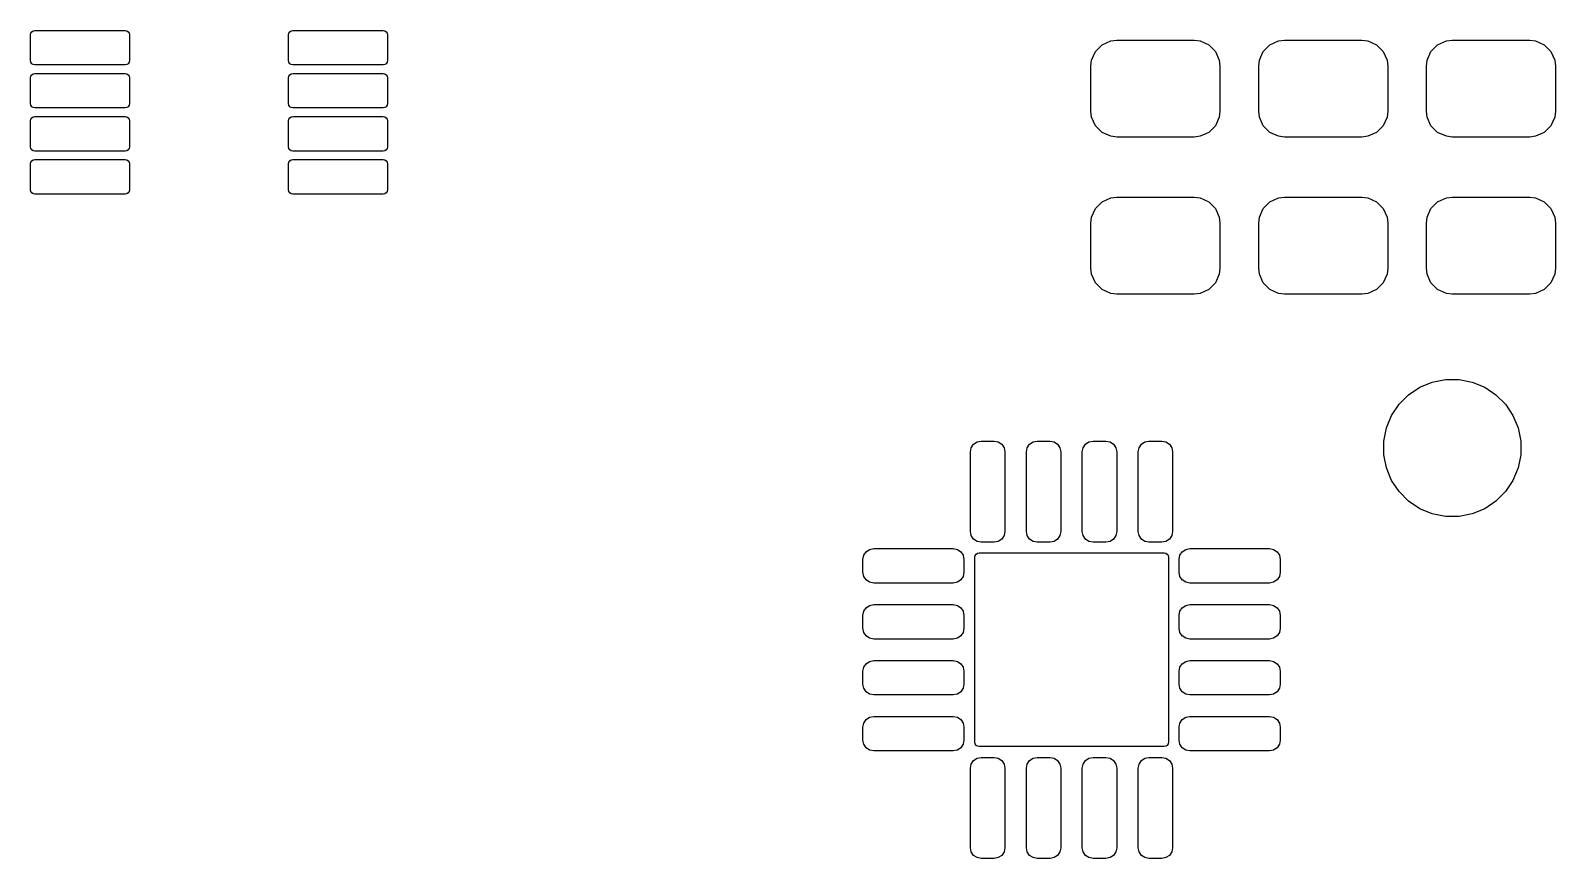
# Model space of a CAD drawing. Header units: inches. Extents: x 0.27 to 5.32, y 0.14 to 3.22.
# Drawn here: x 2.071 to 2.769, y 1.479 to 1.857 of the extents above; entities that cross this region are included whole.
import ezdxf

# ---------------------------------------------------------------- set-up
doc = ezdxf.new("R2010")
doc.units = ezdxf.units.IN
doc.header["$MEASUREMENT"] = 0
doc.layers.add('BLACK', color=250, linetype='CONTINUOUS')

msp = doc.modelspace()

# ---------------------------------------------------------------- linework, layer by layer
at = {"layer": 'BLACK', "linetype": 'CONTINUOUS'}
for p, q in [((2.07145, 1.85611), (2.07188, 1.85675)), ((2.07188, 1.85675), (2.07251, 1.85717)), ((2.07251, 1.85717), (2.07327, 1.85732)), ((2.07327, 1.85732), (2.11461, 1.85732)), ((2.11461, 1.85732), (2.11536, 1.85717)), ((2.11536, 1.85717), (2.116, 1.85675)), ((2.116, 1.85675), (2.11642, 1.85611)), ((2.18956, 1.85611), (2.18999, 1.85675)), ((2.18999, 1.85675), (2.19062, 1.85717)), ((2.19062, 1.85717), (2.19138, 1.85732)), ((2.19138, 1.85732), (2.23272, 1.85732)), ((2.23272, 1.85732), (2.23347, 1.85717)), ((2.23347, 1.85717), (2.23411, 1.85675)), ((2.23411, 1.85675), (2.23454, 1.85611)), ((2.0713, 1.85535), (2.07145, 1.85611)), ((2.0713, 1.84354), (2.0713, 1.85535)), ((2.11642, 1.85611), (2.11657, 1.85535)), ((2.11657, 1.85535), (2.11657, 1.84354)), ((2.18941, 1.85535), (2.18956, 1.85611)), ((2.18941, 1.84354), (2.18941, 1.85535)), ((2.23454, 1.85611), (2.23469, 1.85535)), ((2.23469, 1.85535), (2.23469, 1.84354)), ((2.5586, 1.84776), (2.56167, 1.85083)), ((2.56167, 1.85083), (2.56564, 1.85258)), ((2.56564, 1.85258), (2.56835, 1.85289)), ((2.56835, 1.85289), (2.60378, 1.85289)), ((2.60378, 1.85289), (2.60648, 1.85258)), ((2.60648, 1.85258), (2.61045, 1.85083)), ((2.61045, 1.85083), (2.61352, 1.84776)), ((2.63537, 1.84776), (2.63844, 1.85083)), ((2.63844, 1.85083), (2.64241, 1.85258)), ((2.64241, 1.85258), (2.64512, 1.85289)), ((2.64512, 1.85289), (2.68055, 1.85289)), ((2.68055, 1.85289), (2.68326, 1.85258)), ((2.68326, 1.85258), (2.68723, 1.85083)), ((2.68723, 1.85083), (2.6903, 1.84776)), ((2.71215, 1.84776), (2.71521, 1.85083)), ((2.71521, 1.85083), (2.71919, 1.85258)), ((2.71919, 1.85258), (2.72189, 1.85289)), ((2.72189, 1.85289), (2.75732, 1.85289)), ((2.75732, 1.85289), (2.76003, 1.85258)), ((2.76003, 1.85258), (2.764, 1.85083)), ((2.764, 1.85083), (2.76707, 1.84776)), ((2.07145, 1.84279), (2.0713, 1.84354)), ((2.07188, 1.84215), (2.07145, 1.84279)), ((2.11642, 1.84279), (2.116, 1.84215)), ((2.11657, 1.84354), (2.11642, 1.84279)), ((2.18956, 1.84279), (2.18941, 1.84354)), ((2.18999, 1.84215), (2.18956, 1.84279)), ((2.23454, 1.84279), (2.23411, 1.84215)), ((2.23469, 1.84354), (2.23454, 1.84279)), ((2.55654, 1.84108), (2.55685, 1.84379)), ((2.55685, 1.84379), (2.5586, 1.84776)), ((2.61352, 1.84776), (2.61528, 1.84379)), ((2.61528, 1.84379), (2.61559, 1.84108)), ((2.63331, 1.84108), (2.63362, 1.84379)), ((2.63362, 1.84379), (2.63537, 1.84776)), ((2.6903, 1.84776), (2.69205, 1.84379)), ((2.69205, 1.84379), (2.69236, 1.84108)), ((2.71008, 1.84108), (2.71039, 1.84379)), ((2.71039, 1.84379), (2.71215, 1.84776)), ((2.76707, 1.84776), (2.76882, 1.84379)), ((2.76882, 1.84379), (2.76913, 1.84108)), ((2.0713, 1.83567), (2.07145, 1.83642)), ((2.0713, 1.82386), (2.0713, 1.83567)), ((2.07145, 1.83642), (2.07188, 1.83706)), ((2.07251, 1.84172), (2.07188, 1.84215)), ((2.07188, 1.83706), (2.07251, 1.83749)), ((2.07327, 1.84157), (2.07251, 1.84172)), ((2.07251, 1.83749), (2.07327, 1.83764)), ((2.11461, 1.84157), (2.07327, 1.84157)), ((2.07327, 1.83764), (2.11461, 1.83764)), ((2.11536, 1.84172), (2.11461, 1.84157)), ((2.11461, 1.83764), (2.11536, 1.83749)), ((2.116, 1.84215), (2.11536, 1.84172)), ((2.11536, 1.83749), (2.116, 1.83706)), ((2.116, 1.83706), (2.11642, 1.83642)), ((2.11642, 1.83642), (2.11657, 1.83567)), ((2.11657, 1.83567), (2.11657, 1.82386)), ((2.18941, 1.83567), (2.18956, 1.83642)), ((2.18941, 1.82386), (2.18941, 1.83567)), ((2.18956, 1.83642), (2.18999, 1.83706)), ((2.19062, 1.84172), (2.18999, 1.84215)), ((2.18999, 1.83706), (2.19062, 1.83749)), ((2.19138, 1.84157), (2.19062, 1.84172)), ((2.19062, 1.83749), (2.19138, 1.83764)), ((2.23272, 1.84157), (2.19138, 1.84157)), ((2.19138, 1.83764), (2.23272, 1.83764)), ((2.23347, 1.84172), (2.23272, 1.84157)), ((2.23272, 1.83764), (2.23347, 1.83749)), ((2.23411, 1.84215), (2.23347, 1.84172)), ((2.23347, 1.83749), (2.23411, 1.83706)), ((2.23411, 1.83706), (2.23454, 1.83642)), ((2.23454, 1.83642), (2.23469, 1.83567)), ((2.23469, 1.83567), (2.23469, 1.82386)), ((2.55654, 1.82041), (2.55654, 1.84108)), ((2.61559, 1.84108), (2.61559, 1.82041)), ((2.63331, 1.82041), (2.63331, 1.84108)), ((2.69236, 1.84108), (2.69236, 1.82041)), ((2.71008, 1.82041), (2.71008, 1.84108)), ((2.76913, 1.84108), (2.76913, 1.82041)), ((2.07145, 1.8231), (2.0713, 1.82386)), ((2.07188, 1.82247), (2.07145, 1.8231)), ((2.07251, 1.82204), (2.07188, 1.82247)), ((2.07327, 1.82189), (2.07251, 1.82204)), ((2.11461, 1.82189), (2.07327, 1.82189)), ((2.11536, 1.82204), (2.11461, 1.82189)), ((2.116, 1.82247), (2.11536, 1.82204)), ((2.11642, 1.8231), (2.116, 1.82247)), ((2.11657, 1.82386), (2.11642, 1.8231)), ((2.18956, 1.8231), (2.18941, 1.82386)), ((2.18999, 1.82247), (2.18956, 1.8231)), ((2.19062, 1.82204), (2.18999, 1.82247)), ((2.19138, 1.82189), (2.19062, 1.82204)), ((2.23272, 1.82189), (2.19138, 1.82189)), ((2.23347, 1.82204), (2.23272, 1.82189)), ((2.23411, 1.82247), (2.23347, 1.82204)), ((2.23454, 1.8231), (2.23411, 1.82247)), ((2.23469, 1.82386), (2.23454, 1.8231)), ((2.0713, 1.81598), (2.07145, 1.81674)), ((2.0713, 1.80417), (2.0713, 1.81598)), ((2.07145, 1.81674), (2.07188, 1.81738)), ((2.07188, 1.81738), (2.07251, 1.8178)), ((2.07251, 1.8178), (2.07327, 1.81795)), ((2.07327, 1.81795), (2.11461, 1.81795)), ((2.11461, 1.81795), (2.11536, 1.8178)), ((2.11536, 1.8178), (2.116, 1.81738)), ((2.116, 1.81738), (2.11642, 1.81674)), ((2.11642, 1.81674), (2.11657, 1.81598)), ((2.11657, 1.81598), (2.11657, 1.80417)), ((2.18941, 1.81598), (2.18956, 1.81674)), ((2.18941, 1.80417), (2.18941, 1.81598)), ((2.18956, 1.81674), (2.18999, 1.81738)), ((2.18999, 1.81738), (2.19062, 1.8178)), ((2.19062, 1.8178), (2.19138, 1.81795)), ((2.19138, 1.81795), (2.23272, 1.81795)), ((2.23272, 1.81795), (2.23347, 1.8178)), ((2.23347, 1.8178), (2.23411, 1.81738)), ((2.23411, 1.81738), (2.23454, 1.81674)), ((2.23454, 1.81674), (2.23469, 1.81598)), ((2.23469, 1.81598), (2.23469, 1.80417)), ((2.55685, 1.81771), (2.55654, 1.82041)), ((2.5586, 1.81374), (2.55685, 1.81771)), ((2.61528, 1.81771), (2.61352, 1.81374)), ((2.61559, 1.82041), (2.61528, 1.81771)), ((2.63362, 1.81771), (2.63331, 1.82041)), ((2.63537, 1.81374), (2.63362, 1.81771)), ((2.69205, 1.81771), (2.6903, 1.81374)), ((2.69236, 1.82041), (2.69205, 1.81771)), ((2.71039, 1.81771), (2.71008, 1.82041)), ((2.71215, 1.81374), (2.71039, 1.81771)), ((2.76882, 1.81771), (2.76707, 1.81374)), ((2.76913, 1.82041), (2.76882, 1.81771)), ((2.56167, 1.81067), (2.5586, 1.81374)), ((2.56564, 1.80892), (2.56167, 1.81067)), ((2.56835, 1.8086), (2.56564, 1.80892)), ((2.60378, 1.8086), (2.56835, 1.8086)), ((2.60648, 1.80892), (2.60378, 1.8086)), ((2.61045, 1.81067), (2.60648, 1.80892)), ((2.61352, 1.81374), (2.61045, 1.81067)), ((2.63844, 1.81067), (2.63537, 1.81374)), ((2.64241, 1.80892), (2.63844, 1.81067)), ((2.64512, 1.8086), (2.64241, 1.80892)), ((2.68055, 1.8086), (2.64512, 1.8086)), ((2.68326, 1.80892), (2.68055, 1.8086)), ((2.68723, 1.81067), (2.68326, 1.80892)), ((2.6903, 1.81374), (2.68723, 1.81067)), ((2.71521, 1.81067), (2.71215, 1.81374)), ((2.71919, 1.80892), (2.71521, 1.81067)), ((2.72189, 1.8086), (2.71919, 1.80892)), ((2.75732, 1.8086), (2.72189, 1.8086)), ((2.76003, 1.80892), (2.75732, 1.8086)), ((2.764, 1.81067), (2.76003, 1.80892)), ((2.76707, 1.81374), (2.764, 1.81067)), ((2.07145, 1.80342), (2.0713, 1.80417)), ((2.07188, 1.80278), (2.07145, 1.80342)), ((2.07251, 1.80235), (2.07188, 1.80278)), ((2.07327, 1.8022), (2.07251, 1.80235)), ((2.11461, 1.8022), (2.07327, 1.8022)), ((2.11536, 1.80235), (2.11461, 1.8022)), ((2.116, 1.80278), (2.11536, 1.80235)), ((2.11642, 1.80342), (2.116, 1.80278)), ((2.11657, 1.80417), (2.11642, 1.80342)), ((2.18956, 1.80342), (2.18941, 1.80417)), ((2.18999, 1.80278), (2.18956, 1.80342)), ((2.19062, 1.80235), (2.18999, 1.80278)), ((2.19138, 1.8022), (2.19062, 1.80235)), ((2.23272, 1.8022), (2.19138, 1.8022)), ((2.23347, 1.80235), (2.23272, 1.8022)), ((2.23411, 1.80278), (2.23347, 1.80235)), ((2.23454, 1.80342), (2.23411, 1.80278)), ((2.23469, 1.80417), (2.23454, 1.80342)), ((2.0713, 1.7963), (2.07145, 1.79705)), ((2.0713, 1.78449), (2.0713, 1.7963)), ((2.07145, 1.79705), (2.07188, 1.79769)), ((2.07188, 1.79769), (2.07251, 1.79812)), ((2.07251, 1.79812), (2.07327, 1.79827)), ((2.07327, 1.79827), (2.11461, 1.79827)), ((2.11461, 1.79827), (2.11536, 1.79812)), ((2.11536, 1.79812), (2.116, 1.79769)), ((2.116, 1.79769), (2.11642, 1.79705)), ((2.11642, 1.79705), (2.11657, 1.7963)), ((2.11657, 1.7963), (2.11657, 1.78449)), ((2.18941, 1.7963), (2.18956, 1.79705)), ((2.18941, 1.78449), (2.18941, 1.7963)), ((2.18956, 1.79705), (2.18999, 1.79769)), ((2.18999, 1.79769), (2.19062, 1.79812)), ((2.19062, 1.79812), (2.19138, 1.79827)), ((2.19138, 1.79827), (2.23272, 1.79827)), ((2.23272, 1.79827), (2.23347, 1.79812)), ((2.23347, 1.79812), (2.23411, 1.79769)), ((2.23411, 1.79769), (2.23454, 1.79705)), ((2.23454, 1.79705), (2.23469, 1.7963)), ((2.23469, 1.7963), (2.23469, 1.78449)), ((2.07145, 1.78373), (2.0713, 1.78449)), ((2.07188, 1.7831), (2.07145, 1.78373)), ((2.07251, 1.78267), (2.07188, 1.7831)), ((2.07327, 1.78252), (2.07251, 1.78267)), ((2.11461, 1.78252), (2.07327, 1.78252)), ((2.11536, 1.78267), (2.11461, 1.78252)), ((2.116, 1.7831), (2.11536, 1.78267)), ((2.11642, 1.78373), (2.116, 1.7831)), ((2.11657, 1.78449), (2.11642, 1.78373)), ((2.18956, 1.78373), (2.18941, 1.78449)), ((2.18999, 1.7831), (2.18956, 1.78373)), ((2.19062, 1.78267), (2.18999, 1.7831)), ((2.19138, 1.78252), (2.19062, 1.78267)), ((2.23272, 1.78252), (2.19138, 1.78252)), ((2.23347, 1.78267), (2.23272, 1.78252)), ((2.23411, 1.7831), (2.23347, 1.78267)), ((2.23454, 1.78373), (2.23411, 1.7831)), ((2.23469, 1.78449), (2.23454, 1.78373)), ((2.56167, 1.77898), (2.56564, 1.78073)), ((2.56564, 1.78073), (2.56835, 1.78104)), ((2.56835, 1.78104), (2.60378, 1.78104)), ((2.60378, 1.78104), (2.60648, 1.78073)), ((2.60648, 1.78073), (2.61045, 1.77898)), ((2.63844, 1.77898), (2.64241, 1.78073)), ((2.64241, 1.78073), (2.64512, 1.78104)), ((2.64512, 1.78104), (2.68055, 1.78104)), ((2.68055, 1.78104), (2.68326, 1.78073)), ((2.68326, 1.78073), (2.68723, 1.77898)), ((2.71521, 1.77898), (2.71919, 1.78073)), ((2.71919, 1.78073), (2.72189, 1.78104)), ((2.72189, 1.78104), (2.75732, 1.78104)), ((2.75732, 1.78104), (2.76003, 1.78073)), ((2.76003, 1.78073), (2.764, 1.77898)), ((2.55685, 1.77194), (2.5586, 1.77591)), ((2.5586, 1.77591), (2.56167, 1.77898)), ((2.61045, 1.77898), (2.61352, 1.77591)), ((2.61352, 1.77591), (2.61528, 1.77194)), ((2.63362, 1.77194), (2.63537, 1.77591)), ((2.63537, 1.77591), (2.63844, 1.77898)), ((2.68723, 1.77898), (2.6903, 1.77591)), ((2.6903, 1.77591), (2.69205, 1.77194)), ((2.71039, 1.77194), (2.71215, 1.77591)), ((2.71215, 1.77591), (2.71521, 1.77898)), ((2.764, 1.77898), (2.76707, 1.77591)), ((2.76707, 1.77591), (2.76882, 1.77194)), ((2.55654, 1.76923), (2.55685, 1.77194)), ((2.55654, 1.74856), (2.55654, 1.76923)), ((2.61528, 1.77194), (2.61559, 1.76923)), ((2.61559, 1.76923), (2.61559, 1.74856)), ((2.63331, 1.76923), (2.63362, 1.77194)), ((2.63331, 1.74856), (2.63331, 1.76923)), ((2.69205, 1.77194), (2.69236, 1.76923)), ((2.69236, 1.76923), (2.69236, 1.74856)), ((2.71008, 1.76923), (2.71039, 1.77194)), ((2.71008, 1.74856), (2.71008, 1.76923)), ((2.76882, 1.77194), (2.76913, 1.76923)), ((2.76913, 1.76923), (2.76913, 1.74856)), ((2.55685, 1.74586), (2.55654, 1.74856)), ((2.5586, 1.74189), (2.55685, 1.74586)), ((2.61528, 1.74586), (2.61352, 1.74189)), ((2.61559, 1.74856), (2.61528, 1.74586)), ((2.63362, 1.74586), (2.63331, 1.74856)), ((2.63537, 1.74189), (2.63362, 1.74586)), ((2.69205, 1.74586), (2.6903, 1.74189)), ((2.69236, 1.74856), (2.69205, 1.74586)), ((2.71039, 1.74586), (2.71008, 1.74856)), ((2.71215, 1.74189), (2.71039, 1.74586)), ((2.76882, 1.74586), (2.76707, 1.74189)), ((2.76913, 1.74856), (2.76882, 1.74586)), ((2.56167, 1.73882), (2.5586, 1.74189)), ((2.56564, 1.73707), (2.56167, 1.73882)), ((2.61045, 1.73882), (2.60648, 1.73707)), ((2.61352, 1.74189), (2.61045, 1.73882)), ((2.63844, 1.73882), (2.63537, 1.74189)), ((2.64241, 1.73707), (2.63844, 1.73882)), ((2.68723, 1.73882), (2.68326, 1.73707)), ((2.6903, 1.74189), (2.68723, 1.73882)), ((2.71521, 1.73882), (2.71215, 1.74189)), ((2.71919, 1.73707), (2.71521, 1.73882)), ((2.764, 1.73882), (2.76003, 1.73707)), ((2.76707, 1.74189), (2.764, 1.73882)), ((2.56835, 1.73675), (2.56564, 1.73707)), ((2.60378, 1.73675), (2.56835, 1.73675)), ((2.60648, 1.73707), (2.60378, 1.73675)), ((2.64512, 1.73675), (2.64241, 1.73707)), ((2.68055, 1.73675), (2.64512, 1.73675)), ((2.68326, 1.73707), (2.68055, 1.73675)), ((2.72189, 1.73675), (2.71919, 1.73707)), ((2.75732, 1.73675), (2.72189, 1.73675)), ((2.76003, 1.73707), (2.75732, 1.73675)), ((2.70704, 1.69415), (2.71275, 1.69652)), ((2.71275, 1.69652), (2.7188, 1.69772)), ((2.7188, 1.69772), (2.72498, 1.69772)), ((2.72498, 1.69772), (2.73103, 1.69652)), ((2.73103, 1.69652), (2.73674, 1.69415)), ((2.69754, 1.68636), (2.70191, 1.69072)), ((2.70191, 1.69072), (2.70704, 1.69415)), ((2.73674, 1.69415), (2.74187, 1.69072)), ((2.74187, 1.69072), (2.74624, 1.68636)), ((2.69411, 1.68123), (2.69754, 1.68636)), ((2.74624, 1.68636), (2.74967, 1.68123)), ((2.69055, 1.66947), (2.69175, 1.67552)), ((2.69175, 1.67552), (2.69411, 1.68123)), ((2.74967, 1.68123), (2.75203, 1.67552)), ((2.75203, 1.67552), (2.75323, 1.66947)), ((2.50179, 1.66649), (2.50286, 1.66809)), ((2.50286, 1.66809), (2.50446, 1.66915)), ((2.50446, 1.66915), (2.50634, 1.66953)), ((2.50634, 1.66953), (2.51224, 1.66953)), ((2.51224, 1.66953), (2.51413, 1.66915)), ((2.51413, 1.66915), (2.51572, 1.66809)), ((2.51572, 1.66809), (2.51679, 1.66649)), ((2.52738, 1.66649), (2.52845, 1.66809)), ((2.52845, 1.66809), (2.53005, 1.66915)), ((2.53005, 1.66915), (2.53193, 1.66953)), ((2.53193, 1.66953), (2.53783, 1.66953)), ((2.53783, 1.66953), (2.53972, 1.66915)), ((2.53972, 1.66915), (2.54131, 1.66809)), ((2.54131, 1.66809), (2.54238, 1.66649)), ((2.55297, 1.66649), (2.55404, 1.66809)), ((2.55404, 1.66809), (2.55564, 1.66915)), ((2.55564, 1.66915), (2.55752, 1.66953)), ((2.55752, 1.66953), (2.56343, 1.66953)), ((2.56343, 1.66953), (2.56531, 1.66915)), ((2.56531, 1.66915), (2.56691, 1.66809)), ((2.56691, 1.66809), (2.56797, 1.66649)), ((2.57856, 1.66649), (2.57963, 1.66809)), ((2.57963, 1.66809), (2.58123, 1.66915)), ((2.58123, 1.66915), (2.58311, 1.66953)), ((2.58311, 1.66953), (2.58902, 1.66953)), ((2.58902, 1.66953), (2.5909, 1.66915)), ((2.5909, 1.66915), (2.5925, 1.66809)), ((2.5925, 1.66809), (2.59356, 1.66649)), ((2.69055, 1.66329), (2.69055, 1.66947)), ((2.75323, 1.66947), (2.75323, 1.66329)), ((2.50142, 1.66461), (2.50179, 1.66649)), ((2.50142, 1.62819), (2.50142, 1.66461)), ((2.51679, 1.66649), (2.51717, 1.66461)), ((2.51717, 1.66461), (2.51717, 1.62819)), ((2.52701, 1.66461), (2.52738, 1.66649)), ((2.52701, 1.62819), (2.52701, 1.66461)), ((2.54238, 1.66649), (2.54276, 1.66461)), ((2.54276, 1.66461), (2.54276, 1.62819)), ((2.5526, 1.66461), (2.55297, 1.66649)), ((2.5526, 1.62819), (2.5526, 1.66461)), ((2.56797, 1.66649), (2.56835, 1.66461)), ((2.56835, 1.66461), (2.56835, 1.62819)), ((2.57819, 1.66461), (2.57856, 1.66649)), ((2.57819, 1.62819), (2.57819, 1.66461)), ((2.59356, 1.66649), (2.59394, 1.66461)), ((2.59394, 1.66461), (2.59394, 1.62819)), ((2.69175, 1.65724), (2.69055, 1.66329)), ((2.75323, 1.66329), (2.75203, 1.65724)), ((2.69411, 1.65153), (2.69175, 1.65724)), ((2.75203, 1.65724), (2.74967, 1.65153)), ((2.69754, 1.6464), (2.69411, 1.65153)), ((2.74967, 1.65153), (2.74624, 1.6464)), ((2.70191, 1.64203), (2.69754, 1.6464)), ((2.70704, 1.6386), (2.70191, 1.64203)), ((2.74187, 1.64203), (2.73674, 1.6386)), ((2.74624, 1.6464), (2.74187, 1.64203)), ((2.71275, 1.63624), (2.70704, 1.6386)), ((2.7188, 1.63503), (2.71275, 1.63624)), ((2.72498, 1.63503), (2.7188, 1.63503)), ((2.73103, 1.63624), (2.72498, 1.63503)), ((2.73674, 1.6386), (2.73103, 1.63624)), ((2.50179, 1.62631), (2.50142, 1.62819)), ((2.50286, 1.62471), (2.50179, 1.62631)), ((2.51679, 1.62631), (2.51572, 1.62471)), ((2.51717, 1.62819), (2.51679, 1.62631)), ((2.52738, 1.62631), (2.52701, 1.62819)), ((2.52845, 1.62471), (2.52738, 1.62631)), ((2.54238, 1.62631), (2.54131, 1.62471)), ((2.54276, 1.62819), (2.54238, 1.62631)), ((2.55297, 1.62631), (2.5526, 1.62819)), ((2.55404, 1.62471), (2.55297, 1.62631)), ((2.56797, 1.62631), (2.56691, 1.62471)), ((2.56835, 1.62819), (2.56797, 1.62631)), ((2.57856, 1.62631), (2.57819, 1.62819)), ((2.57963, 1.62471), (2.57856, 1.62631)), ((2.59356, 1.62631), (2.5925, 1.62471)), ((2.59394, 1.62819), (2.59356, 1.62631)), ((2.45365, 1.61887), (2.45524, 1.61994)), ((2.45524, 1.61994), (2.45713, 1.62031)), ((2.45713, 1.62031), (2.49354, 1.62031)), ((2.49354, 1.62031), (2.49543, 1.61994)), ((2.49543, 1.61994), (2.49702, 1.61887)), ((2.50446, 1.62364), (2.50286, 1.62471)), ((2.50634, 1.62327), (2.50446, 1.62364)), ((2.51224, 1.62327), (2.50634, 1.62327)), ((2.51413, 1.62364), (2.51224, 1.62327)), ((2.51572, 1.62471), (2.51413, 1.62364)), ((2.53005, 1.62364), (2.52845, 1.62471)), ((2.53193, 1.62327), (2.53005, 1.62364)), ((2.53783, 1.62327), (2.53193, 1.62327)), ((2.53972, 1.62364), (2.53783, 1.62327)), ((2.54131, 1.62471), (2.53972, 1.62364)), ((2.55564, 1.62364), (2.55404, 1.62471)), ((2.55752, 1.62327), (2.55564, 1.62364)), ((2.56343, 1.62327), (2.55752, 1.62327)), ((2.56531, 1.62364), (2.56343, 1.62327)), ((2.56691, 1.62471), (2.56531, 1.62364)), ((2.58123, 1.62364), (2.57963, 1.62471)), ((2.58311, 1.62327), (2.58123, 1.62364)), ((2.58902, 1.62327), (2.58311, 1.62327)), ((2.5909, 1.62364), (2.58902, 1.62327)), ((2.5925, 1.62471), (2.5909, 1.62364)), ((2.59833, 1.61887), (2.59993, 1.61994)), ((2.59993, 1.61994), (2.60181, 1.62031)), ((2.60181, 1.62031), (2.63823, 1.62031)), ((2.63823, 1.62031), (2.64011, 1.61994)), ((2.64011, 1.61994), (2.64171, 1.61887)), ((2.4522, 1.61539), (2.45258, 1.61728)), ((2.4522, 1.60949), (2.4522, 1.61539)), ((2.45258, 1.61728), (2.45365, 1.61887)), ((2.49702, 1.61887), (2.49809, 1.61728)), ((2.49809, 1.61728), (2.49846, 1.61539)), ((2.49846, 1.61539), (2.49846, 1.60949)), ((2.50339, 1.61638), (2.50354, 1.61713)), ((2.50339, 1.53173), (2.50339, 1.61638)), ((2.50354, 1.61713), (2.50396, 1.61777)), ((2.50396, 1.61777), (2.5046, 1.6182)), ((2.5046, 1.6182), (2.50535, 1.61835)), ((2.50535, 1.61835), (2.59, 1.61835)), ((2.59, 1.61835), (2.59075, 1.6182)), ((2.59075, 1.6182), (2.59139, 1.61777)), ((2.59139, 1.61777), (2.59182, 1.61713)), ((2.59182, 1.61713), (2.59197, 1.61638)), ((2.59197, 1.61638), (2.59197, 1.53173)), ((2.59689, 1.61539), (2.59726, 1.61728)), ((2.59689, 1.60949), (2.59689, 1.61539)), ((2.59726, 1.61728), (2.59833, 1.61887)), ((2.64171, 1.61887), (2.64277, 1.61728)), ((2.64277, 1.61728), (2.64315, 1.61539)), ((2.64315, 1.61539), (2.64315, 1.60949)), ((2.45258, 1.6076), (2.4522, 1.60949)), ((2.45365, 1.60601), (2.45258, 1.6076)), ((2.45524, 1.60494), (2.45365, 1.60601)), ((2.49702, 1.60601), (2.49543, 1.60494)), ((2.49809, 1.6076), (2.49702, 1.60601)), ((2.49846, 1.60949), (2.49809, 1.6076)), ((2.59726, 1.6076), (2.59689, 1.60949)), ((2.59833, 1.60601), (2.59726, 1.6076)), ((2.59993, 1.60494), (2.59833, 1.60601)), ((2.64171, 1.60601), (2.64011, 1.60494)), ((2.64277, 1.6076), (2.64171, 1.60601)), ((2.64315, 1.60949), (2.64277, 1.6076)), ((2.45713, 1.60457), (2.45524, 1.60494)), ((2.49354, 1.60457), (2.45713, 1.60457)), ((2.49543, 1.60494), (2.49354, 1.60457)), ((2.60181, 1.60457), (2.59993, 1.60494)), ((2.63823, 1.60457), (2.60181, 1.60457)), ((2.64011, 1.60494), (2.63823, 1.60457)), ((2.4522, 1.5898), (2.45258, 1.59169)), ((2.45258, 1.59169), (2.45365, 1.59328)), ((2.45365, 1.59328), (2.45524, 1.59435)), ((2.45524, 1.59435), (2.45713, 1.59472)), ((2.45713, 1.59472), (2.49354, 1.59472)), ((2.49354, 1.59472), (2.49543, 1.59435)), ((2.49543, 1.59435), (2.49702, 1.59328)), ((2.49702, 1.59328), (2.49809, 1.59169)), ((2.49809, 1.59169), (2.49846, 1.5898)), ((2.59689, 1.5898), (2.59726, 1.59169)), ((2.59726, 1.59169), (2.59833, 1.59328)), ((2.59833, 1.59328), (2.59993, 1.59435)), ((2.59993, 1.59435), (2.60181, 1.59472)), ((2.60181, 1.59472), (2.63823, 1.59472)), ((2.63823, 1.59472), (2.64011, 1.59435)), ((2.64011, 1.59435), (2.64171, 1.59328)), ((2.64171, 1.59328), (2.64277, 1.59169)), ((2.64277, 1.59169), (2.64315, 1.5898)), ((2.4522, 1.5839), (2.4522, 1.5898)), ((2.49846, 1.5898), (2.49846, 1.5839)), ((2.59689, 1.5839), (2.59689, 1.5898)), ((2.64315, 1.5898), (2.64315, 1.5839)), ((2.45258, 1.58201), (2.4522, 1.5839)), ((2.45365, 1.58042), (2.45258, 1.58201)), ((2.45524, 1.57935), (2.45365, 1.58042)), ((2.45713, 1.57898), (2.45524, 1.57935)), ((2.49354, 1.57898), (2.45713, 1.57898)), ((2.49543, 1.57935), (2.49354, 1.57898)), ((2.49702, 1.58042), (2.49543, 1.57935)), ((2.49809, 1.58201), (2.49702, 1.58042)), ((2.49846, 1.5839), (2.49809, 1.58201)), ((2.59726, 1.58201), (2.59689, 1.5839)), ((2.59833, 1.58042), (2.59726, 1.58201)), ((2.59993, 1.57935), (2.59833, 1.58042)), ((2.60181, 1.57898), (2.59993, 1.57935)), ((2.63823, 1.57898), (2.60181, 1.57898)), ((2.64011, 1.57935), (2.63823, 1.57898)), ((2.64171, 1.58042), (2.64011, 1.57935)), ((2.64277, 1.58201), (2.64171, 1.58042)), ((2.64315, 1.5839), (2.64277, 1.58201)), ((2.4522, 1.56421), (2.45258, 1.5661)), ((2.4522, 1.55831), (2.4522, 1.56421)), ((2.45258, 1.5661), (2.45365, 1.56769)), ((2.45365, 1.56769), (2.45524, 1.56876)), ((2.45524, 1.56876), (2.45713, 1.56913)), ((2.45713, 1.56913), (2.49354, 1.56913)), ((2.49354, 1.56913), (2.49543, 1.56876)), ((2.49543, 1.56876), (2.49702, 1.56769)), ((2.49702, 1.56769), (2.49809, 1.5661)), ((2.49809, 1.5661), (2.49846, 1.56421)), ((2.49846, 1.56421), (2.49846, 1.55831)), ((2.59689, 1.56421), (2.59726, 1.5661)), ((2.59689, 1.55831), (2.59689, 1.56421)), ((2.59726, 1.5661), (2.59833, 1.56769)), ((2.59833, 1.56769), (2.59993, 1.56876)), ((2.59993, 1.56876), (2.60181, 1.56913)), ((2.60181, 1.56913), (2.63823, 1.56913)), ((2.63823, 1.56913), (2.64011, 1.56876)), ((2.64011, 1.56876), (2.64171, 1.56769)), ((2.64171, 1.56769), (2.64277, 1.5661)), ((2.64277, 1.5661), (2.64315, 1.56421)), ((2.64315, 1.56421), (2.64315, 1.55831)), ((2.45258, 1.55642), (2.4522, 1.55831)), ((2.45365, 1.55483), (2.45258, 1.55642)), ((2.49809, 1.55642), (2.49702, 1.55483)), ((2.49846, 1.55831), (2.49809, 1.55642)), ((2.59726, 1.55642), (2.59689, 1.55831)), ((2.59833, 1.55483), (2.59726, 1.55642)), ((2.64277, 1.55642), (2.64171, 1.55483)), ((2.64315, 1.55831), (2.64277, 1.55642)), ((2.45524, 1.55376), (2.45365, 1.55483)), ((2.45713, 1.55339), (2.45524, 1.55376)), ((2.49354, 1.55339), (2.45713, 1.55339)), ((2.49543, 1.55376), (2.49354, 1.55339)), ((2.49702, 1.55483), (2.49543, 1.55376)), ((2.59993, 1.55376), (2.59833, 1.55483)), ((2.60181, 1.55339), (2.59993, 1.55376)), ((2.63823, 1.55339), (2.60181, 1.55339)), ((2.64011, 1.55376), (2.63823, 1.55339)), ((2.64171, 1.55483), (2.64011, 1.55376)), ((2.45365, 1.5421), (2.45524, 1.54317)), ((2.45524, 1.54317), (2.45713, 1.54354)), ((2.45713, 1.54354), (2.49354, 1.54354)), ((2.49354, 1.54354), (2.49543, 1.54317)), ((2.49543, 1.54317), (2.49702, 1.5421)), ((2.59833, 1.5421), (2.59993, 1.54317)), ((2.59993, 1.54317), (2.60181, 1.54354)), ((2.60181, 1.54354), (2.63823, 1.54354)), ((2.63823, 1.54354), (2.64011, 1.54317)), ((2.64011, 1.54317), (2.64171, 1.5421)), ((2.4522, 1.53862), (2.45258, 1.54051)), ((2.4522, 1.53272), (2.4522, 1.53862)), ((2.45258, 1.54051), (2.45365, 1.5421)), ((2.49702, 1.5421), (2.49809, 1.54051)), ((2.49809, 1.54051), (2.49846, 1.53862)), ((2.49846, 1.53862), (2.49846, 1.53272)), ((2.59689, 1.53862), (2.59726, 1.54051)), ((2.59689, 1.53272), (2.59689, 1.53862)), ((2.59726, 1.54051), (2.59833, 1.5421)), ((2.64171, 1.5421), (2.64277, 1.54051)), ((2.64277, 1.54051), (2.64315, 1.53862)), ((2.64315, 1.53862), (2.64315, 1.53272)), ((2.45258, 1.53083), (2.4522, 1.53272)), ((2.45365, 1.52924), (2.45258, 1.53083)), ((2.45524, 1.52817), (2.45365, 1.52924)), ((2.49702, 1.52924), (2.49543, 1.52817)), ((2.49809, 1.53083), (2.49702, 1.52924)), ((2.49846, 1.53272), (2.49809, 1.53083)), ((2.50354, 1.53098), (2.50339, 1.53173)), ((2.50396, 1.53034), (2.50354, 1.53098)), ((2.5046, 1.52991), (2.50396, 1.53034)), ((2.50535, 1.52976), (2.5046, 1.52991)), ((2.59, 1.52976), (2.50535, 1.52976)), ((2.59075, 1.52991), (2.59, 1.52976)), ((2.59139, 1.53034), (2.59075, 1.52991)), ((2.59182, 1.53098), (2.59139, 1.53034)), ((2.59197, 1.53173), (2.59182, 1.53098)), ((2.59726, 1.53083), (2.59689, 1.53272)), ((2.59833, 1.52924), (2.59726, 1.53083)), ((2.59993, 1.52817), (2.59833, 1.52924)), ((2.64171, 1.52924), (2.64011, 1.52817)), ((2.64277, 1.53083), (2.64171, 1.52924)), ((2.64315, 1.53272), (2.64277, 1.53083)), ((2.45713, 1.5278), (2.45524, 1.52817)), ((2.49354, 1.5278), (2.45713, 1.5278)), ((2.49543, 1.52817), (2.49354, 1.5278)), ((2.50142, 1.51992), (2.50179, 1.5218)), ((2.50179, 1.5218), (2.50286, 1.5234)), ((2.50286, 1.5234), (2.50446, 1.52447)), ((2.50446, 1.52447), (2.50634, 1.52484)), ((2.50634, 1.52484), (2.51224, 1.52484)), ((2.51224, 1.52484), (2.51413, 1.52447)), ((2.51413, 1.52447), (2.51572, 1.5234)), ((2.51572, 1.5234), (2.51679, 1.5218)), ((2.51679, 1.5218), (2.51717, 1.51992)), ((2.52701, 1.51992), (2.52738, 1.5218)), ((2.52738, 1.5218), (2.52845, 1.5234)), ((2.52845, 1.5234), (2.53005, 1.52447)), ((2.53005, 1.52447), (2.53193, 1.52484)), ((2.53193, 1.52484), (2.53783, 1.52484)), ((2.53783, 1.52484), (2.53972, 1.52447)), ((2.53972, 1.52447), (2.54131, 1.5234)), ((2.54131, 1.5234), (2.54238, 1.5218)), ((2.54238, 1.5218), (2.54276, 1.51992)), ((2.5526, 1.51992), (2.55297, 1.5218)), ((2.55297, 1.5218), (2.55404, 1.5234)), ((2.55404, 1.5234), (2.55564, 1.52447)), ((2.55564, 1.52447), (2.55752, 1.52484)), ((2.55752, 1.52484), (2.56343, 1.52484)), ((2.56343, 1.52484), (2.56531, 1.52447)), ((2.56531, 1.52447), (2.56691, 1.5234)), ((2.56691, 1.5234), (2.56797, 1.5218)), ((2.56797, 1.5218), (2.56835, 1.51992)), ((2.57819, 1.51992), (2.57856, 1.5218)), ((2.57856, 1.5218), (2.57963, 1.5234)), ((2.57963, 1.5234), (2.58123, 1.52447)), ((2.58123, 1.52447), (2.58311, 1.52484)), ((2.58311, 1.52484), (2.58902, 1.52484)), ((2.58902, 1.52484), (2.5909, 1.52447)), ((2.5909, 1.52447), (2.5925, 1.5234)), ((2.5925, 1.5234), (2.59356, 1.5218)), ((2.59356, 1.5218), (2.59394, 1.51992)), ((2.60181, 1.5278), (2.59993, 1.52817)), ((2.63823, 1.5278), (2.60181, 1.5278)), ((2.64011, 1.52817), (2.63823, 1.5278)), ((2.50142, 1.4835), (2.50142, 1.51992)), ((2.51717, 1.51992), (2.51717, 1.4835)), ((2.52701, 1.4835), (2.52701, 1.51992)), ((2.54276, 1.51992), (2.54276, 1.4835)), ((2.5526, 1.4835), (2.5526, 1.51992)), ((2.56835, 1.51992), (2.56835, 1.4835)), ((2.57819, 1.4835), (2.57819, 1.51992)), ((2.59394, 1.51992), (2.59394, 1.4835)), ((2.50179, 1.48162), (2.50142, 1.4835)), ((2.50286, 1.48002), (2.50179, 1.48162)), ((2.50446, 1.47896), (2.50286, 1.48002)), ((2.51572, 1.48002), (2.51413, 1.47896)), ((2.51679, 1.48162), (2.51572, 1.48002)), ((2.51717, 1.4835), (2.51679, 1.48162)), ((2.52738, 1.48162), (2.52701, 1.4835)), ((2.52845, 1.48002), (2.52738, 1.48162)), ((2.53005, 1.47896), (2.52845, 1.48002)), ((2.54131, 1.48002), (2.53972, 1.47896)), ((2.54238, 1.48162), (2.54131, 1.48002)), ((2.54276, 1.4835), (2.54238, 1.48162)), ((2.55297, 1.48162), (2.5526, 1.4835)), ((2.55404, 1.48002), (2.55297, 1.48162)), ((2.55564, 1.47896), (2.55404, 1.48002)), ((2.56691, 1.48002), (2.56531, 1.47896)), ((2.56797, 1.48162), (2.56691, 1.48002)), ((2.56835, 1.4835), (2.56797, 1.48162)), ((2.57856, 1.48162), (2.57819, 1.4835)), ((2.57963, 1.48002), (2.57856, 1.48162)), ((2.58123, 1.47896), (2.57963, 1.48002)), ((2.5925, 1.48002), (2.5909, 1.47896)), ((2.59356, 1.48162), (2.5925, 1.48002)), ((2.59394, 1.4835), (2.59356, 1.48162)), ((2.50634, 1.47858), (2.50446, 1.47896)), ((2.51224, 1.47858), (2.50634, 1.47858)), ((2.51413, 1.47896), (2.51224, 1.47858)), ((2.53193, 1.47858), (2.53005, 1.47896)), ((2.53783, 1.47858), (2.53193, 1.47858)), ((2.53972, 1.47896), (2.53783, 1.47858)), ((2.55752, 1.47858), (2.55564, 1.47896)), ((2.56343, 1.47858), (2.55752, 1.47858)), ((2.56531, 1.47896), (2.56343, 1.47858)), ((2.58311, 1.47858), (2.58123, 1.47896)), ((2.58902, 1.47858), (2.58311, 1.47858)), ((2.5909, 1.47896), (2.58902, 1.47858))]:
    msp.add_line(p, q, dxfattribs=at)

doc.saveas('drawing.dxf')
